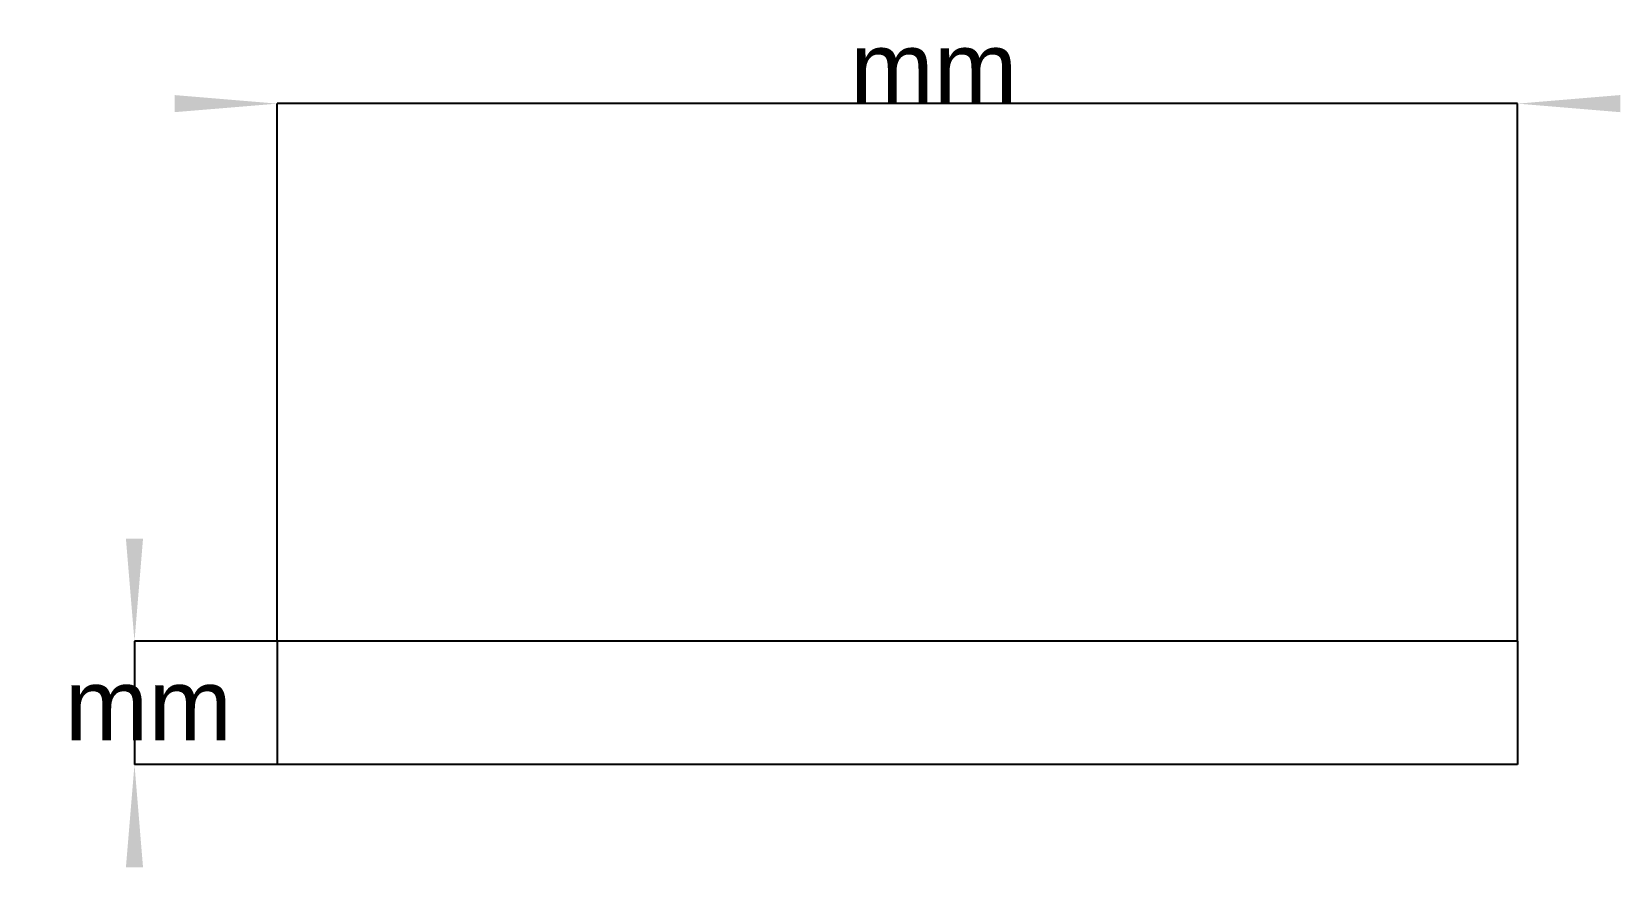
# Model space of a CAD drawing. Extents: x 106 to 183.3, y 99.9 to 140.6.
import ezdxf
from ezdxf.enums import TextEntityAlignment as Align

# ---------------------------------------------------------------- set-up
doc = ezdxf.new("R2010")
doc.units = 0
doc.layers.get('0').update_dxf_attribs({"linetype": 'CONTINUOUS'})
for name, color, linetype in [('Dimension020', 7, 'CONTINUOUS'), ('Dimension021', 7, 'CONTINUOUS'), ('View001', 7, 'CONTINUOUS')]:
    doc.layers.add(name, color=color, linetype=linetype)
doc.styles.get("Standard").update_dxf_attribs({"font": 'arial.ttf'})
doc.dimstyles.get("Standard").update_dxf_attribs({"dimscale": 0, "dimtxt": 2.5, "dimasz": 2.5, "dimexe": 1.25, "dimexo": 0.625, "dimtad": 1, "dimtxsty": 'STANDARD', "dimcen": 2.5, "dimazin": 3, "dimtfac": 1, "dimtmove": 0, "dimatfit": 3})

# ---------------------------------------------------------------- blocks, each defined once
blk = doc.blocks.new('*Dimension020')
at = {"color": 0}
for points in [[(112.949, 137.521), (112.949, 136.688), (117.949, 137.104)], [(183.321, 137.521), (183.321, 136.688), (178.321, 137.104)]]:
    blk.add_solid(points, dxfattribs=at)
at = {"layer": 'Dimension020'}
for p, q in [((117.949, 110.922), (117.949, 137.104)), ((178.321, 137.104), (117.949, 137.104)), ((178.321, 110.922), (178.321, 137.104))]:
    blk.add_line(p, q, dxfattribs=at)
blk.add_text(' mm', height=3.5, dxfattribs=at).set_placement((149.23, 137.104), align=Align.CENTER)
blk = doc.blocks.new('*Dimension021')
at = {"color": 0}
for points in [[(110.58, 115.922), (111.413, 115.922), (110.997, 110.922)], [(110.58, 99.9217), (111.413, 99.9217), (110.997, 104.922)]]:
    blk.add_solid(points, dxfattribs=at)
at = {"layer": 'Dimension021'}
for p, q in [((117.949, 110.922), (110.997, 110.922)), ((110.997, 110.922), (110.997, 104.922)), ((117.949, 104.922), (110.997, 104.922))]:
    blk.add_line(p, q, dxfattribs=at)
blk.add_text(' mm', height=3.5, dxfattribs=at).set_placement((110.997, 106.096), align=Align.CENTER)

msp = doc.modelspace()

# ---------------------------------------------------------------- linework, layer by layer
at = {"layer": 'View001'}
for p, q in [((178.321, 110.922), (117.949, 110.922)), ((117.949, 110.922), (117.949, 104.922)), ((178.321, 110.922), (178.321, 104.922)), ((178.321, 104.922), (117.949, 104.922))]:
    msp.add_line(p, q, dxfattribs=at)

# ---------------------------------------------------------------- dimensions: what is measured, and where the dimension line sits
at = {"layer": 'Dimension020'}
dim = msp.add_linear_dim(base=(149.23, 137.104), p1=(178.321, 110.922), p2=(117.949, 110.922), text=' mm', dimstyle='STANDARD', dxfattribs=at)
dim.commit()
dim.dimension.update_dxf_attribs({"geometry": '*Dimension020', "text_midpoint": (149.23, 132.104)})
at = {"layer": 'Dimension021'}
dim = msp.add_linear_dim(base=(110.997, 106.096), p1=(117.949, 110.922), p2=(117.949, 104.922), angle=90, text=' mm', dimstyle='STANDARD', dxfattribs=at)
dim.commit()
dim.dimension.update_dxf_attribs({"geometry": '*Dimension021', "text_midpoint": (105.997, 106.096)})

doc.saveas('drawing.dxf')
